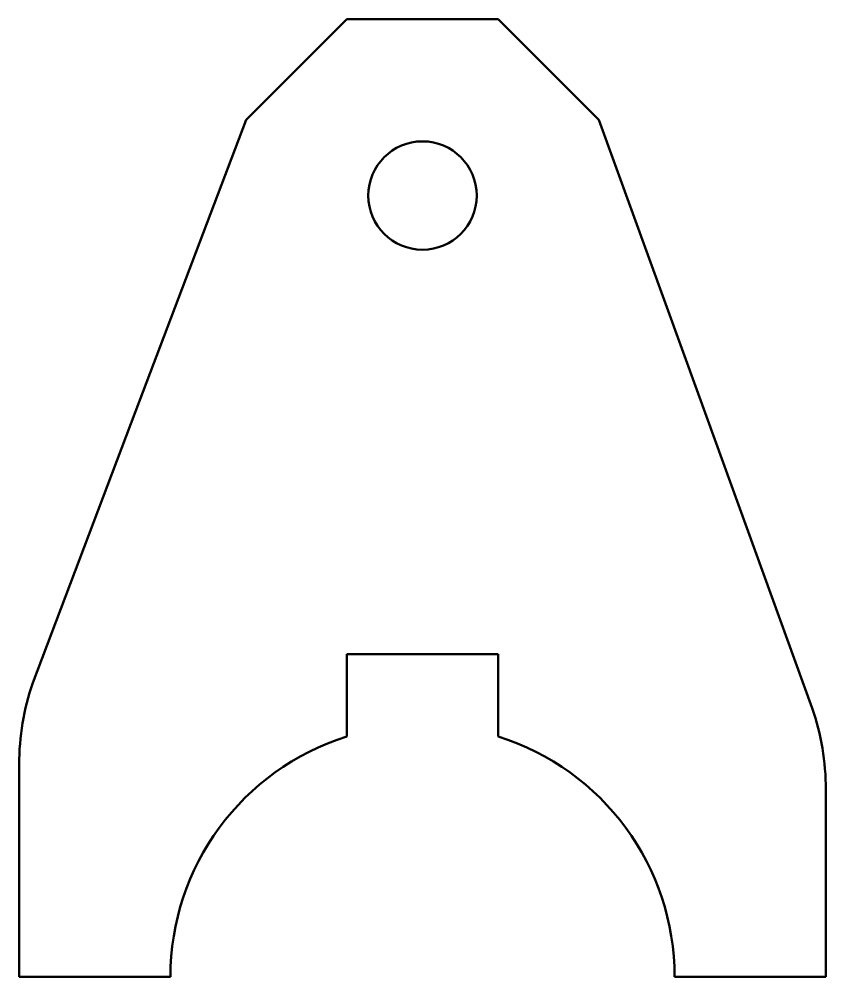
# Model space of a CAD drawing. Header units: inches. Extents: x 0 to 32, y 0 to 38.
import ezdxf

# ---------------------------------------------------------------- set-up
doc = ezdxf.new("R2010")
doc.units = ezdxf.units.IN
doc.header["$MEASUREMENT"] = 0
doc.layers.add('Hatch (ISO)', color=7, linetype='Continuous', lineweight=18)
doc.layers.add('Visible (ISO)', color=7, linetype='Continuous', lineweight=50)

# ---------------------------------------------------------------- blocks, each defined once
blk = doc.blocks.new('2DOF-150-17-LEVS-01_Leva_VIEW65')
at = {"layer": 'Hatch (ISO)', "linetype": 'Continuous'}
blk.add_line((-10.02, -19), (-9.998, -18.979), dxfattribs=at)
at = {"layer": 'Visible (ISO)'}
for p, q in [((-3, 19), (-7, 15)), ((3, 19), (-3, 19)), ((7, 15), (3, 19)), ((-7, 15), (-11.382, 3.435)), ((10.938, 4.14), (7, 15)), ((10.938, 4.14), (15.463, -8.338)), ((-15.463, -7.338), (-11.382, 3.435)), ((3, -6.2), (-3, -6.2)), ((-3, -6.2), (-3, -9.461)), ((3, -9.461), (3, -6.2)), ((-16, -19), (-16, -10.571)), ((16, -11.571), (16, -19)), ((-13.229, -19), (-16, -19)), ((-10.77, -19), (-13.229, -19)), ((-10, -19), (-10.77, -19)), ((10.771, -19), (10, -19)), ((13.23, -19), (10.771, -19)), ((16, -19), (13.23, -19))]:
    blk.add_line(p, q, dxfattribs=at)
blk.add_circle((0, 12), 2.15, dxfattribs=at)
at = {"layer": 'Visible (ISO)', "extrusion": (0, 0, -1)}
for centre, start, end in [((6, -10.571), 0, 18.866), ((-6, -11.571), 161.134, 180)]:
    blk.add_arc(centre, 10, start, end, dxfattribs=at)
at = {"layer": 'Visible (ISO)'}
for start, end in [(107.4576, 180), (0, 72.5424)]:
    blk.add_arc((0, -19), 10, start, end, dxfattribs=at)

msp = doc.modelspace()

# ---------------------------------------------------------------- block references
msp.add_blockref('2DOF-150-17-LEVS-01_Leva_VIEW65', (16, 19))

doc.saveas('drawing.dxf')
